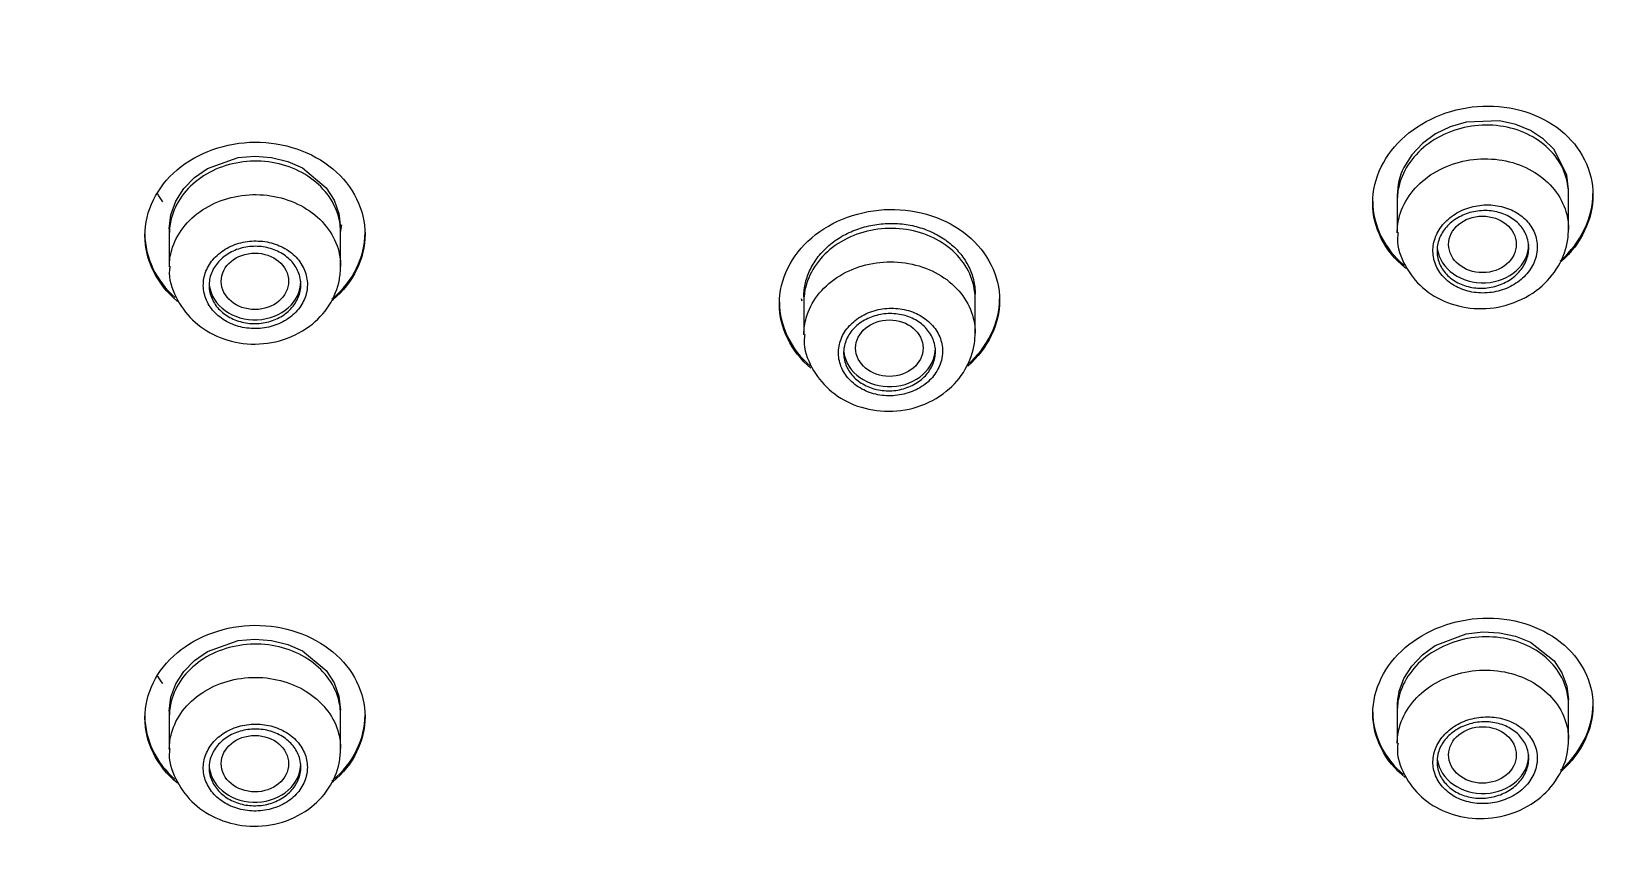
# Model space of a CAD drawing. Header units: millimetres. Extents: x -60 to 7633, y -2614 to 2146.
# Drawn here: x 3021.08 to 3046.94, y 1017.37 to 1030.84 of the extents above; entities that cross this region are included whole.
import ezdxf

# ---------------------------------------------------------------- set-up
doc = ezdxf.new("R2010")
doc.units = ezdxf.units.MM
doc.layers.get('0').update_dxf_attribs({"color": 250})

msp = doc.modelspace()

# ---------------------------------------------------------------- linework, layer by layer
at = {"linetype": 'Continuous'}
for p, q in [((3044.273, 1029.28), (3044.031, 1029.163)), ((3044.536, 1029.356), (3044.273, 1029.28)), ((3045.081, 1029.376), (3044.536, 1029.356)), ((3045.344, 1029.319), (3045.081, 1029.376)), ((3045.585, 1029.219), (3045.344, 1029.319)), ((3045.798, 1029.079), (3045.585, 1029.219)), ((3043.819, 1029.008), (3043.645, 1028.824)), ((3044.031, 1029.163), (3043.819, 1029.008)), ((3045.971, 1028.907), (3045.798, 1029.079)), ((3023.955, 1028.597), (3024.46, 1028.776)), ((3024.46, 1028.776), (3024.733, 1028.801)), ((3024.733, 1028.801), (3025.006, 1028.78)), ((3025.006, 1028.78), (3025.268, 1028.714)), ((3025.268, 1028.714), (3025.511, 1028.607)), ((3043.645, 1028.824), (3043.515, 1028.615)), ((3046.181, 1028.487), (3045.971, 1028.907)), ((3023.569, 1028.269), (3023.744, 1028.45)), ((3023.744, 1028.45), (3023.955, 1028.597)), ((3025.511, 1028.607), (3025.897, 1028.284)), ((3046.207, 1028.258), (3046.181, 1028.487)), ((3023.44, 1028.066), (3023.569, 1028.269)), ((3025.897, 1028.284), (3026.027, 1028.081)), ((3043.407, 1028.157), (3043.407, 1028.096)), ((3046.207, 1028.182), (3046.207, 1028.262)), ((3046.207, 1027.608), (3046.207, 1028.176)), ((3023.36, 1027.843), (3023.44, 1028.066)), ((3026.027, 1028.081), (3026.106, 1027.861)), ((3043.407, 1028.075), (3043.407, 1027.548)), ((3023.333, 1027.614), (3023.36, 1027.843)), ((3023.333, 1027.634), (3023.333, 1027.554)), ((3026.106, 1027.861), (3026.133, 1027.63)), ((3026.133, 1027.55), (3026.154, 1027.679)), ((3026.133, 1027.553), (3026.133, 1027.634)), ((3023.33, 1027.553), (3023.333, 1027.534)), ((3023.333, 1027.532), (3023.333, 1026.99)), ((3026.133, 1027), (3026.133, 1027.548)), ((3033.661, 1026.475), (3033.675, 1026.434)), ((3033.707, 1026.55), (3033.707, 1026.44)), ((3033.707, 1026.42), (3033.707, 1025.883)), ((3036.507, 1026.472), (3036.507, 1026.55)), ((3036.507, 1025.91), (3036.507, 1026.465)), ((3044.03, 1020.803), (3044.535, 1020.994)), ((3044.535, 1020.994), (3044.808, 1021.026)), ((3044.808, 1021.026), (3045.081, 1021.013)), ((3045.081, 1021.013), (3045.343, 1020.957)), ((3045.343, 1020.957), (3045.585, 1020.858)), ((3023.743, 1020.559), (3023.955, 1020.705)), ((3023.955, 1020.705), (3024.46, 1020.883)), ((3024.46, 1020.883), (3024.732, 1020.907)), ((3024.732, 1020.907), (3025.006, 1020.886)), ((3025.006, 1020.886), (3025.268, 1020.822)), ((3025.268, 1020.822), (3025.511, 1020.715)), ((3025.511, 1020.715), (3025.897, 1020.395)), ((3043.644, 1020.468), (3043.818, 1020.651)), ((3043.818, 1020.651), (3044.03, 1020.803)), ((3045.585, 1020.858), (3045.971, 1020.552)), ((3023.569, 1020.38), (3023.743, 1020.559)), ((3025.897, 1020.395), (3026.026, 1020.193)), ((3043.514, 1020.262), (3043.644, 1020.468)), ((3045.971, 1020.552), (3046.101, 1020.355)), ((3023.36, 1019.958), (3023.44, 1020.178)), ((3023.44, 1020.178), (3023.569, 1020.38)), ((3026.026, 1020.193), (3026.106, 1019.975)), ((3043.434, 1020.04), (3043.514, 1020.262)), ((3046.101, 1020.355), (3046.18, 1020.141)), ((3046.18, 1020.141), (3046.208, 1019.913)), ((3023.333, 1019.73), (3023.36, 1019.958)), ((3026.106, 1019.975), (3026.133, 1019.746)), ((3046.208, 1019.263), (3046.208, 1019.917)), ((3023.333, 1019.75), (3023.333, 1019.106)), ((3026.133, 1019.116), (3026.133, 1019.75)), ((3043.408, 1019.812), (3043.408, 1019.203))]:
    msp.add_line(p, q, dxfattribs=at)
for centre, radius, start, end in [((3044.433, 1028.159), 1.025, 153.5917, 180.0722), ((3044.383, 1019.813), 0.976, 166.516, 180.0844)]:
    msp.add_arc(centre, radius, start, end, dxfattribs=at)
for centre, major_axis, start_param, end_param in [((3016.592, 1025.541), (-44.564, 0), 3.011959, 4.839189), ((3016.592, 1025.886), (-45.1, 0), 3.141593, 4.596825), ((3016.592, 1025.749), (-45.35, 0), 1.980202, 3.571695), ((3044.807, 1027.359), (0.75, 0), 3.258388, 6.283185), ((3024.733, 1026.755), (-0.75, 0), 0.103068, 3.141593), ((3035.107, 1025.663), (0.75, 0), 3.249271, 6.283185), ((3016.592, 1025.541), (-44.564, 0), 0.079176, 3.011959), ((3024.733, 1018.871), (-0.75, 0), 0.103091, 3.141593), ((3044.807, 1019.014), (-0.75, 0), 0.117079, 3.141593)]:
    msp.add_ellipse(centre, major_axis=major_axis, ratio=0.838671, start_param=start_param, end_param=end_param, dxfattribs=at)
for centre, major_axis, ratio in [((3016.592, 1025.663), (44.7, 0), 0.838671), ((3044.801, 1027.358), (-0.553, -0.003), 0.834682), ((3024.732, 1026.755), (-0.55, -0.001), 0.838431), ((3035.104, 1025.663), (-0.551, -0.001), 0.836869), ((3044.801, 1019.015), (-0.553, 0.003), 0.834682), ((3024.732, 1018.872), (-0.55, 0.001), 0.838431)]:
    msp.add_ellipse(centre, major_axis=major_axis, ratio=ratio, dxfattribs=at)
for points, knots in [([(3058.813, 1005.68), (3058.864, 1005.751), (3058.915, 1005.822), (3060.6, 1008.164), (3061.989, 1010.596), (3064.149, 1015.564), (3064.943, 1018.121), (3065.949, 1023.386), (3066.152, 1026.074), (3065.93, 1031.416), (3065.514, 1034.046), (3064.092, 1039.223), (3063.074, 1041.779), (3060.499, 1046.623), (3058.929, 1048.947), (3055.276, 1053.318), (3053.228, 1055.327), (3048.694, 1058.997), (3046.178, 1060.674), (3040.87, 1063.563), (3038.079, 1064.784), (3032.218, 1066.772), (3029.133, 1067.536), (3022.932, 1068.547), (3019.786, 1068.807), (3016.592, 1068.809)], [0, 0, 0, 0, 0.002831, 0.002831, 0.093483, 0.093483, 0.184134, 0.184134, 0.274786, 0.274786, 0.365438, 0.365438, 0.45609, 0.45609, 0.546741, 0.546741, 0.637393, 0.637393, 0.728045, 0.728045, 0.818697, 0.818697, 0.909348, 0.909348, 1, 1, 1, 1]), ([(3033.944, 1066.532), (3034.37, 1066.399), (3034.794, 1066.261), (3038.155, 1065.12), (3040.956, 1063.894), (3046.282, 1060.994), (3048.806, 1059.311), (3053.355, 1055.627), (3055.41, 1053.61), (3059.075, 1049.222), (3060.649, 1046.89), (3063.232, 1042.028), (3064.252, 1039.463), (3065.677, 1034.267), (3066.093, 1031.628), (3066.313, 1026.266), (3066.108, 1023.569), (3065.095, 1018.286), (3064.297, 1015.72), (3062.126, 1010.735), (3060.73, 1008.295), (3058.25, 1004.851), (3057.348, 1003.725), (3056.382, 1002.639)], [0, 0, 0, 0, 0.014806, 0.014806, 0.118386, 0.118386, 0.221967, 0.221967, 0.325547, 0.325547, 0.429127, 0.429127, 0.532707, 0.532707, 0.636287, 0.636287, 0.739867, 0.739867, 0.843448, 0.843448, 0.947028, 0.947028, 1, 1, 1, 1]), ([(3016.592, 1064.053), (3017.962, 1064.053), (3019.356, 1064.001), (3022.091, 1063.793), (3023.449, 1063.638), (3027.494, 1063.018), (3030.176, 1062.393), (3035.329, 1060.757), (3037.794, 1059.753), (3042.504, 1057.374), (3044.754, 1055.988), (3048.862, 1052.947), (3050.742, 1051.281), (3054.15, 1047.655), (3055.669, 1045.696), (3058.227, 1041.639), (3059.286, 1039.522), (3060.951, 1035.106), (3061.541, 1032.836), (3062.224, 1028.285), (3062.322, 1025.988), (3062.015, 1021.347), (3061.612, 1019.067), (3060.332, 1014.608), (3059.448, 1012.414), (3057.207, 1008.174), (3055.874, 1006.167), (3052.796, 1002.374), (3051.032, 1000.571), (3047.162, 997.28), (3045.073, 995.799), (3040.591, 993.159), (3038.18, 991.994), (3033.146, 990.053), (3030.526, 989.275), (3027.838, 988.702)], [0, 0, 0, 0, 0.03125, 0.03125, 0.0625, 0.0625, 0.125, 0.125, 0.1875, 0.1875, 0.25, 0.25, 0.3125, 0.3125, 0.375, 0.375, 0.4375, 0.4375, 0.5, 0.5, 0.5625, 0.5625, 0.625, 0.625, 0.6875, 0.6875, 0.75, 0.75, 0.8125, 0.8125, 0.875, 0.875, 0.9375, 0.9375, 1, 1, 1, 1]), ([(3027.775, 988.873), (3030.448, 989.443), (3033.03, 990.209), (3038.014, 992.127), (3040.419, 993.285), (3044.88, 995.908), (3046.959, 997.38), (3050.812, 1000.651), (3052.569, 1002.442), (3055.634, 1006.214), (3056.961, 1008.209), (3059.194, 1012.425), (3060.075, 1014.608), (3061.352, 1019.042), (3061.754, 1021.309), (3062.063, 1025.926), (3061.967, 1028.211), (3061.291, 1032.738), (3060.704, 1034.996), (3059.051, 1039.39), (3057.999, 1041.496), (3055.456, 1045.533), (3053.947, 1047.481), (3050.558, 1051.089), (3048.688, 1052.747), (3044.604, 1055.773), (3042.365, 1057.152), (3037.681, 1059.519), (3035.23, 1060.518), (3030.104, 1062.146), (3027.436, 1062.768), (3022.071, 1063.59), (3019.351, 1063.799), (3016.592, 1063.798)], [0, 0, 0, 0, 0.0625, 0.0625, 0.125, 0.125, 0.1875, 0.1875, 0.25, 0.25, 0.3125, 0.3125, 0.375, 0.375, 0.4375, 0.4375, 0.5, 0.5, 0.5625, 0.5625, 0.625, 0.625, 0.6875, 0.6875, 0.75, 0.75, 0.8125, 0.8125, 0.875, 0.875, 0.9375, 0.9375, 1, 1, 1, 1]), ([(3043.007, 1028.035), (3043.007, 1028.437), (3043.203, 1028.837), (3043.868, 1029.42), (3044.337, 1029.601), (3045.275, 1029.636), (3045.742, 1029.493), (3046.415, 1028.952), (3046.607, 1028.564), (3046.608, 1027.772), (3046.416, 1027.37), (3046.09, 1027.077)], [0, 0, 0, 0, 0.200349, 0.200349, 0.400698, 0.400698, 0.601048, 0.601048, 0.801397, 0.801397, 1, 1, 1, 1]), ([(3046.207, 1028.175), (3046.207, 1028.267), (3046.195, 1028.359), (3046.17, 1028.447), (3046.134, 1028.574), (3046.071, 1028.697), (3045.987, 1028.805), (3045.903, 1028.913), (3045.795, 1029.01), (3045.672, 1029.086), (3045.549, 1029.163), (3045.408, 1029.223), (3045.26, 1029.26), (3045.112, 1029.297), (3044.953, 1029.313), (3044.796, 1029.307), (3044.639, 1029.3), (3044.48, 1029.27), (3044.333, 1029.22), (3044.185, 1029.169), (3044.044, 1029.097), (3043.922, 1029.009), (3043.801, 1028.921), (3043.695, 1028.815), (3043.613, 1028.698), (3043.531, 1028.583), (3043.471, 1028.454), (3043.438, 1028.323), (3043.418, 1028.242), (3043.407, 1028.158), (3043.407, 1028.075)], [0, 0, 0, 0, 0.07394, 0.07394, 0.07394, 0.180959, 0.180959, 0.180959, 0.288003, 0.288003, 0.288003, 0.395246, 0.395246, 0.395246, 0.502758, 0.502758, 0.502758, 0.610475, 0.610475, 0.610475, 0.718248, 0.718248, 0.718248, 0.825918, 0.825918, 0.825918, 0.933384, 0.933384, 0.933384, 1, 1, 1, 1]), ([(3022.933, 1027.503), (3022.933, 1027.903), (3023.129, 1028.296), (3023.793, 1028.859), (3024.263, 1029.026), (3025.202, 1029.032), (3025.669, 1028.874), (3026.342, 1028.312), (3026.533, 1027.92), (3026.534, 1027.129), (3026.339, 1026.732), (3026.005, 1026.448), (3026.002, 1026.445), (3025.999, 1026.443)], [0, 0, 0, 0, 0.199667, 0.199667, 0.399334, 0.399334, 0.599002, 0.599002, 0.798669, 0.798669, 0.998336, 0.998336, 1, 1, 1, 1]), ([(3026.133, 1027.547), (3026.133, 1027.639), (3026.121, 1027.731), (3026.096, 1027.819), (3026.06, 1027.947), (3025.997, 1028.072), (3025.913, 1028.183), (3025.828, 1028.293), (3025.72, 1028.393), (3025.596, 1028.474), (3025.473, 1028.554), (3025.331, 1028.618), (3025.183, 1028.659), (3025.034, 1028.701), (3024.875, 1028.721), (3024.718, 1028.719), (3024.562, 1028.716), (3024.403, 1028.691), (3024.256, 1028.645), (3024.109, 1028.6), (3023.969, 1028.532), (3023.847, 1028.447), (3023.726, 1028.363), (3023.62, 1028.26), (3023.538, 1028.147), (3023.457, 1028.034), (3023.397, 1027.908), (3023.364, 1027.778), (3023.344, 1027.698), (3023.333, 1027.614), (3023.333, 1027.532)], [0, 0, 0, 0, 0.074088, 0.074088, 0.074088, 0.181488, 0.181488, 0.181488, 0.288884, 0.288884, 0.288884, 0.39628, 0.39628, 0.39628, 0.503682, 0.503682, 0.503682, 0.611092, 0.611092, 0.611092, 0.71851, 0.71851, 0.71851, 0.825931, 0.825931, 0.825931, 0.933348, 0.933348, 0.933348, 1, 1, 1, 1]), ([(3043.408, 1027.549), (3043.408, 1027.643), (3043.421, 1027.737), (3043.447, 1027.828), (3043.484, 1027.957), (3043.548, 1028.083), (3043.634, 1028.195), (3043.719, 1028.307), (3043.828, 1028.409), (3043.952, 1028.493), (3044.076, 1028.576), (3044.219, 1028.643), (3044.367, 1028.687), (3044.516, 1028.732), (3044.676, 1028.756), (3044.832, 1028.757), (3044.989, 1028.758), (3045.148, 1028.737), (3045.295, 1028.694), (3045.442, 1028.651), (3045.581, 1028.586), (3045.702, 1028.504), (3045.822, 1028.423), (3045.927, 1028.322), (3046.008, 1028.211), (3046.089, 1028.099), (3046.147, 1027.974), (3046.179, 1027.845), (3046.198, 1027.765), (3046.208, 1027.682), (3046.207, 1027.6)], [0, 0, 0, 0, 0.075464, 0.075464, 0.075464, 0.182598, 0.182598, 0.182598, 0.289788, 0.289788, 0.289788, 0.39706, 0.39706, 0.39706, 0.504406, 0.504406, 0.504406, 0.611787, 0.611787, 0.611787, 0.719143, 0.719143, 0.719143, 0.826424, 0.826424, 0.826424, 0.933612, 0.933612, 0.933612, 1, 1, 1, 1]), ([(3023.334, 1026.998), (3023.334, 1027.088), (3023.347, 1027.178), (3023.372, 1027.265), (3023.409, 1027.394), (3023.472, 1027.518), (3023.557, 1027.629), (3023.642, 1027.74), (3023.751, 1027.841), (3023.875, 1027.922), (3023.999, 1028.003), (3024.141, 1028.067), (3024.29, 1028.11), (3024.438, 1028.152), (3024.597, 1028.173), (3024.754, 1028.172), (3024.911, 1028.17), (3025.069, 1028.146), (3025.216, 1028.101), (3025.363, 1028.056), (3025.503, 1027.99), (3025.624, 1027.906), (3025.745, 1027.823), (3025.85, 1027.721), (3025.931, 1027.608), (3026.012, 1027.496), (3026.072, 1027.37), (3026.104, 1027.241), (3026.124, 1027.161), (3026.134, 1027.078), (3026.133, 1026.995)], [0, 0, 0, 0, 0.073022, 0.073022, 0.073022, 0.180553, 0.180553, 0.180553, 0.288087, 0.288087, 0.288087, 0.395623, 0.395623, 0.395623, 0.503161, 0.503161, 0.503161, 0.610697, 0.610697, 0.610697, 0.718231, 0.718231, 0.718231, 0.825762, 0.825762, 0.825762, 0.93329, 0.93329, 0.93329, 1, 1, 1, 1]), ([(3046.075, 1027.092), (3046.077, 1027.093), (3046.078, 1027.094), (3046.415, 1027.392), (3046.607, 1027.794), (3046.607, 1028.192)], [0, 0, 0, 0, 0.003986, 0.003986, 1, 1, 1, 1]), ([(3033.307, 1026.387), (3033.307, 1026.787), (3033.502, 1027.182), (3034.167, 1027.751), (3034.637, 1027.922), (3035.575, 1027.938), (3036.043, 1027.785), (3036.715, 1027.231), (3036.907, 1026.841), (3036.907, 1026.052), (3036.714, 1025.655), (3036.386, 1025.37)], [0, 0, 0, 0, 0.200192, 0.200192, 0.400384, 0.400384, 0.600575, 0.600575, 0.800767, 0.800767, 1, 1, 1, 1]), ([(3043.556, 1026.961), (3043.549, 1026.966), (3043.543, 1026.971), (3043.204, 1027.245), (3043.007, 1027.633), (3043.007, 1028.035)], [0, 0, 0, 0, 0.018527, 0.018527, 1, 1, 1, 1]), ([(3045.696, 1027.31), (3045.697, 1027.39), (3045.681, 1027.471), (3045.651, 1027.546), (3045.62, 1027.62), (3045.574, 1027.691), (3045.515, 1027.752), (3045.456, 1027.813), (3045.384, 1027.866), (3045.304, 1027.906), (3045.224, 1027.946), (3045.134, 1027.975), (3045.042, 1027.991), (3044.949, 1028.006), (3044.851, 1028.008), (3044.756, 1027.996), (3044.66, 1027.984), (3044.566, 1027.958), (3044.479, 1027.921), (3044.392, 1027.883), (3044.312, 1027.832), (3044.243, 1027.773), (3044.175, 1027.714), (3044.118, 1027.644), (3044.076, 1027.57), (3044.035, 1027.496), (3044.007, 1027.415), (3043.997, 1027.335), (3043.986, 1027.255), (3043.991, 1027.172), (3044.012, 1027.095), (3044.033, 1027.017), (3044.071, 1026.942), (3044.121, 1026.876), (3044.172, 1026.81), (3044.237, 1026.751), (3044.311, 1026.703), (3044.385, 1026.656), (3044.47, 1026.619), (3044.56, 1026.595), (3044.65, 1026.572), (3044.747, 1026.561), (3044.842, 1026.564), (3044.938, 1026.568), (3045.035, 1026.585), (3045.125, 1026.615), (3045.215, 1026.645), (3045.302, 1026.688), (3045.377, 1026.742), (3045.451, 1026.795), (3045.517, 1026.86), (3045.568, 1026.93), (3045.618, 1027.001), (3045.655, 1027.079), (3045.676, 1027.159), (3045.689, 1027.208), (3045.696, 1027.259), (3045.696, 1027.31)], [0, 0, 0, 0, 0.053376, 0.053376, 0.053376, 0.106748, 0.106748, 0.106748, 0.160173, 0.160173, 0.160173, 0.213791, 0.213791, 0.213791, 0.267637, 0.267637, 0.267637, 0.321642, 0.321642, 0.321642, 0.375668, 0.375668, 0.375668, 0.429577, 0.429577, 0.429577, 0.483287, 0.483287, 0.483287, 0.536801, 0.536801, 0.536801, 0.590203, 0.590203, 0.590203, 0.643618, 0.643618, 0.643618, 0.697165, 0.697165, 0.697165, 0.750914, 0.750914, 0.750914, 0.804852, 0.804852, 0.804852, 0.858886, 0.858886, 0.858886, 0.912871, 0.912871, 0.912871, 0.966677, 0.966677, 0.966677, 1, 1, 1, 1]), ([(3045.557, 1027.304), (3045.557, 1027.233), (3045.543, 1027.161), (3045.515, 1027.093), (3045.488, 1027.025), (3045.446, 1026.96), (3045.394, 1026.903), (3045.341, 1026.845), (3045.277, 1026.794), (3045.206, 1026.754), (3045.135, 1026.714), (3045.055, 1026.683), (3044.973, 1026.665), (3044.891, 1026.646), (3044.805, 1026.639), (3044.721, 1026.644), (3044.638, 1026.649), (3044.554, 1026.667), (3044.479, 1026.695), (3044.403, 1026.724), (3044.333, 1026.764), (3044.274, 1026.813), (3044.215, 1026.861), (3044.165, 1026.919), (3044.129, 1026.982), (3044.094, 1027.045), (3044.07, 1027.114), (3044.062, 1027.184), (3044.053, 1027.254), (3044.058, 1027.327), (3044.078, 1027.397), (3044.097, 1027.466), (3044.13, 1027.534), (3044.176, 1027.596), (3044.221, 1027.657), (3044.279, 1027.713), (3044.345, 1027.759), (3044.411, 1027.805), (3044.486, 1027.842), (3044.566, 1027.868), (3044.645, 1027.894), (3044.731, 1027.908), (3044.815, 1027.911), (3044.899, 1027.913), (3044.984, 1027.903), (3045.063, 1027.882), (3045.142, 1027.86), (3045.218, 1027.827), (3045.283, 1027.784), (3045.348, 1027.742), (3045.404, 1027.689), (3045.448, 1027.63), (3045.492, 1027.571), (3045.524, 1027.504), (3045.541, 1027.435), (3045.552, 1027.392), (3045.557, 1027.348), (3045.557, 1027.304)], [0, 0, 0, 0, 0.053591, 0.053591, 0.053591, 0.107177, 0.107177, 0.107177, 0.160843, 0.160843, 0.160843, 0.214631, 0.214631, 0.214631, 0.268501, 0.268501, 0.268501, 0.322378, 0.322378, 0.322378, 0.376187, 0.376187, 0.376187, 0.429886, 0.429886, 0.429886, 0.483482, 0.483482, 0.483482, 0.53702, 0.53702, 0.53702, 0.59057, 0.59057, 0.59057, 0.644195, 0.644195, 0.644195, 0.697931, 0.697931, 0.697931, 0.751768, 0.751768, 0.751768, 0.805651, 0.805651, 0.805651, 0.859503, 0.859503, 0.859503, 0.913254, 0.913254, 0.913254, 0.966881, 0.966881, 0.966881, 1, 1, 1, 1]), ([(3033.734, 1026.732), (3033.752, 1026.807), (3033.779, 1026.882), (3033.849, 1027.026), (3033.892, 1027.094), (3033.994, 1027.224), (3034.053, 1027.286), (3034.182, 1027.396), (3034.252, 1027.446), (3034.405, 1027.535), (3034.487, 1027.573), (3034.655, 1027.634), (3034.743, 1027.658), (3034.924, 1027.691), (3035.015, 1027.7), (3035.198, 1027.703), (3035.29, 1027.697), (3035.47, 1027.67), (3035.557, 1027.649), (3035.726, 1027.593), (3035.809, 1027.558), (3035.96, 1027.475), (3036.031, 1027.427), (3036.162, 1027.32), (3036.22, 1027.261), (3036.321, 1027.135), (3036.365, 1027.067), (3036.435, 1026.925), (3036.462, 1026.852), (3036.498, 1026.702), (3036.507, 1026.624), (3036.507, 1026.547), (3036.507, 1026.547), (3036.507, 1026.547)], [0, 0, 0, 0, 0.066658, 0.066658, 0.133317, 0.133317, 0.199976, 0.199976, 0.266634, 0.266634, 0.333293, 0.333293, 0.399951, 0.399951, 0.46661, 0.46661, 0.533269, 0.533269, 0.599927, 0.599927, 0.666586, 0.666586, 0.733244, 0.733244, 0.799903, 0.799903, 0.866562, 0.866562, 0.93322, 0.93322, 0.999879, 0.999879, 1, 1, 1, 1]), ([(3023.473, 1026.424), (3023.469, 1026.427), (3023.465, 1026.43), (3023.129, 1026.711), (3022.933, 1027.102), (3022.933, 1027.503)], [0, 0, 0, 0, 0.010997, 0.010997, 1, 1, 1, 1]), ([(3025.59, 1026.7), (3025.59, 1026.781), (3025.574, 1026.862), (3025.543, 1026.937), (3025.512, 1027.013), (3025.465, 1027.085), (3025.406, 1027.147), (3025.347, 1027.21), (3025.274, 1027.264), (3025.193, 1027.307), (3025.113, 1027.349), (3025.022, 1027.38), (3024.93, 1027.398), (3024.837, 1027.415), (3024.739, 1027.419), (3024.645, 1027.41), (3024.55, 1027.4), (3024.456, 1027.377), (3024.37, 1027.341), (3024.284, 1027.306), (3024.204, 1027.258), (3024.137, 1027.201), (3024.07, 1027.143), (3024.013, 1027.076), (3023.972, 1027.003), (3023.931, 1026.931), (3023.904, 1026.851), (3023.894, 1026.771), (3023.883, 1026.692), (3023.889, 1026.609), (3023.911, 1026.531), (3023.932, 1026.453), (3023.97, 1026.378), (3024.021, 1026.31), (3024.072, 1026.243), (3024.138, 1026.182), (3024.212, 1026.133), (3024.287, 1026.084), (3024.373, 1026.045), (3024.463, 1026.019), (3024.553, 1025.994), (3024.65, 1025.981), (3024.745, 1025.982), (3024.84, 1025.983), (3024.936, 1025.998), (3025.026, 1026.026), (3025.116, 1026.053), (3025.201, 1026.094), (3025.275, 1026.145), (3025.349, 1026.196), (3025.414, 1026.258), (3025.464, 1026.327), (3025.514, 1026.395), (3025.55, 1026.472), (3025.571, 1026.551), (3025.583, 1026.6), (3025.59, 1026.65), (3025.59, 1026.7)], [0, 0, 0, 0, 0.053693, 0.053693, 0.053693, 0.107387, 0.107387, 0.107387, 0.161078, 0.161078, 0.161078, 0.214771, 0.214771, 0.214771, 0.268472, 0.268472, 0.268472, 0.322181, 0.322181, 0.322181, 0.375897, 0.375897, 0.375897, 0.429615, 0.429615, 0.429615, 0.483328, 0.483328, 0.483328, 0.537033, 0.537033, 0.537033, 0.59073, 0.59073, 0.59073, 0.644422, 0.644422, 0.644422, 0.698114, 0.698114, 0.698114, 0.751812, 0.751812, 0.751812, 0.805519, 0.805519, 0.805519, 0.859233, 0.859233, 0.859233, 0.912951, 0.912951, 0.912951, 0.966666, 0.966666, 0.966666, 1, 1, 1, 1]), ([(3025.99, 1026.463), (3025.995, 1026.467), (3026, 1026.471), (3026.342, 1026.76), (3026.533, 1027.155), (3026.533, 1027.55)], [0, 0, 0, 0, 0.014977, 0.014977, 1, 1, 1, 1]), ([(3036.507, 1026.464), (3036.507, 1026.556), (3036.494, 1026.647), (3036.47, 1026.735), (3036.434, 1026.863), (3036.371, 1026.987), (3036.286, 1027.096), (3036.202, 1027.206), (3036.094, 1027.305), (3035.97, 1027.384), (3035.847, 1027.463), (3035.705, 1027.525), (3035.557, 1027.565), (3035.409, 1027.605), (3035.249, 1027.624), (3035.093, 1027.62), (3034.936, 1027.616), (3034.777, 1027.589), (3034.63, 1027.542), (3034.483, 1027.495), (3034.342, 1027.425), (3034.221, 1027.34), (3034.1, 1027.254), (3033.994, 1027.151), (3033.912, 1027.037), (3033.83, 1026.923), (3033.771, 1026.796), (3033.738, 1026.666), (3033.717, 1026.585), (3033.707, 1026.502), (3033.707, 1026.42)], [0, 0, 0, 0, 0.074059, 0.074059, 0.074059, 0.181392, 0.181392, 0.181392, 0.28873, 0.28873, 0.28873, 0.396104, 0.396104, 0.396104, 0.50353, 0.50353, 0.50353, 0.610998, 0.610998, 0.610998, 0.718479, 0.718479, 0.718479, 0.825942, 0.825942, 0.825942, 0.933365, 0.933365, 0.933365, 1, 1, 1, 1]), ([(3043.422, 1027.55), (3043.417, 1027.514), (3043.393, 1027.339), (3043.52, 1026.995), (3043.804, 1026.63), (3044.225, 1026.38), (3044.731, 1026.279), (3045.269, 1026.356), (3045.738, 1026.61), (3046.065, 1026.986), (3046.197, 1027.354), (3046.205, 1027.554), (3046.207, 1027.622)], [0, 0, 0, 0, 0.02408, 0.136847, 0.24709, 0.359823, 0.47824, 0.60188, 0.729361, 0.844133, 0.954542, 1, 1, 1, 1]), ([(3025.483, 1026.7), (3025.483, 1026.629), (3025.469, 1026.557), (3025.441, 1026.491), (3025.413, 1026.424), (3025.371, 1026.36), (3025.319, 1026.304), (3025.267, 1026.249), (3025.202, 1026.2), (3025.131, 1026.162), (3025.06, 1026.124), (3024.98, 1026.096), (3024.898, 1026.08), (3024.816, 1026.064), (3024.73, 1026.06), (3024.646, 1026.068), (3024.563, 1026.075), (3024.48, 1026.095), (3024.405, 1026.126), (3024.329, 1026.156), (3024.259, 1026.198), (3024.2, 1026.248), (3024.141, 1026.298), (3024.091, 1026.357), (3024.056, 1026.421), (3024.02, 1026.485), (3023.996, 1026.555), (3023.987, 1026.625), (3023.979, 1026.695), (3023.984, 1026.768), (3024.003, 1026.836), (3024.023, 1026.905), (3024.056, 1026.972), (3024.102, 1027.032), (3024.147, 1027.092), (3024.205, 1027.146), (3024.271, 1027.19), (3024.337, 1027.234), (3024.413, 1027.269), (3024.493, 1027.292), (3024.572, 1027.315), (3024.657, 1027.327), (3024.741, 1027.327), (3024.825, 1027.327), (3024.91, 1027.314), (3024.989, 1027.291), (3025.068, 1027.267), (3025.143, 1027.231), (3025.208, 1027.187), (3025.273, 1027.143), (3025.33, 1027.088), (3025.374, 1027.028), (3025.417, 1026.968), (3025.449, 1026.901), (3025.467, 1026.832), (3025.478, 1026.789), (3025.483, 1026.744), (3025.483, 1026.7)], [0, 0, 0, 0, 0.053704, 0.053704, 0.053704, 0.107409, 0.107409, 0.107409, 0.161116, 0.161116, 0.161116, 0.214826, 0.214826, 0.214826, 0.268537, 0.268537, 0.268537, 0.322245, 0.322245, 0.322245, 0.375949, 0.375949, 0.375949, 0.42965, 0.42965, 0.42965, 0.483348, 0.483348, 0.483348, 0.537047, 0.537047, 0.537047, 0.590749, 0.590749, 0.590749, 0.644455, 0.644455, 0.644455, 0.698164, 0.698164, 0.698164, 0.751875, 0.751875, 0.751875, 0.805584, 0.805584, 0.805584, 0.85929, 0.85929, 0.85929, 0.912991, 0.912991, 0.912991, 0.96669, 0.96669, 0.96669, 1, 1, 1, 1]), ([(3023.343, 1027), (3023.34, 1026.978), (3023.312, 1026.817), (3023.426, 1026.482), (3023.691, 1026.104), (3024.103, 1025.83), (3024.607, 1025.704), (3025.15, 1025.754), (3025.629, 1025.985), (3025.967, 1026.344), (3026.117, 1026.715), (3026.13, 1026.924), (3026.133, 1027.006)], [0, 0, 0, 0, 0.01444, 0.126747, 0.237227, 0.350853, 0.47024, 0.594446, 0.722123, 0.836029, 0.945103, 1, 1, 1, 1]), ([(3033.707, 1025.885), (3033.707, 1025.977), (3033.72, 1026.069), (3033.746, 1026.158), (3033.782, 1026.286), (3033.846, 1026.411), (3033.93, 1026.523), (3034.015, 1026.634), (3034.124, 1026.735), (3034.248, 1026.817), (3034.372, 1026.899), (3034.514, 1026.964), (3034.662, 1027.008), (3034.811, 1027.051), (3034.97, 1027.073), (3035.127, 1027.073), (3035.283, 1027.073), (3035.442, 1027.05), (3035.589, 1027.006), (3035.736, 1026.962), (3035.876, 1026.896), (3035.997, 1026.814), (3036.118, 1026.731), (3036.223, 1026.63), (3036.305, 1026.518), (3036.386, 1026.406), (3036.445, 1026.281), (3036.477, 1026.152), (3036.497, 1026.072), (3036.507, 1025.989), (3036.507, 1025.906)], [0, 0, 0, 0, 0.074379, 0.074379, 0.074379, 0.18173, 0.18173, 0.18173, 0.289093, 0.289093, 0.289093, 0.396473, 0.396473, 0.396473, 0.503868, 0.503868, 0.503868, 0.61127, 0.61127, 0.61127, 0.718666, 0.718666, 0.718666, 0.826048, 0.826048, 0.826048, 0.93341, 0.93341, 0.93341, 1, 1, 1, 1]), ([(3033.707, 1026.501), (3033.707, 1026.501), (3033.707, 1026.501), (3033.707, 1026.501), (3033.707, 1026.579), (3033.716, 1026.656), (3033.734, 1026.732)], [0, 0, 0, 0, 0.002365, 0.002365, 0.002365, 1, 1, 1, 1]), ([(3036.372, 1025.386), (3036.375, 1025.388), (3036.377, 1025.39), (3036.715, 1025.68), (3036.907, 1026.076), (3036.907, 1026.471)], [0, 0, 0, 0, 0.00659, 0.00659, 1, 1, 1, 1]), ([(3035.975, 1025.611), (3035.975, 1025.691), (3035.959, 1025.772), (3035.928, 1025.847), (3035.896, 1025.922), (3035.849, 1025.994), (3035.79, 1026.055), (3035.731, 1026.117), (3035.658, 1026.171), (3035.578, 1026.212), (3035.497, 1026.254), (3035.407, 1026.284), (3035.314, 1026.3), (3035.221, 1026.317), (3035.123, 1026.32), (3035.029, 1026.309), (3034.934, 1026.299), (3034.84, 1026.275), (3034.754, 1026.238), (3034.668, 1026.202), (3034.588, 1026.153), (3034.521, 1026.095), (3034.453, 1026.037), (3034.397, 1025.969), (3034.356, 1025.896), (3034.314, 1025.823), (3034.288, 1025.743), (3034.277, 1025.664), (3034.267, 1025.584), (3034.273, 1025.502), (3034.294, 1025.424), (3034.316, 1025.346), (3034.354, 1025.271), (3034.405, 1025.204), (3034.456, 1025.138), (3034.521, 1025.077), (3034.596, 1025.029), (3034.671, 1024.981), (3034.757, 1024.943), (3034.847, 1024.918), (3034.937, 1024.893), (3035.033, 1024.882), (3035.129, 1024.884), (3035.224, 1024.886), (3035.321, 1024.902), (3035.41, 1024.93), (3035.5, 1024.959), (3035.585, 1025.001), (3035.66, 1025.052), (3035.734, 1025.104), (3035.798, 1025.167), (3035.848, 1025.236), (3035.898, 1025.305), (3035.935, 1025.382), (3035.955, 1025.461), (3035.968, 1025.51), (3035.974, 1025.561), (3035.975, 1025.611)], [0, 0, 0, 0, 0.053633, 0.053633, 0.053633, 0.107265, 0.107265, 0.107265, 0.160909, 0.160909, 0.160909, 0.214594, 0.214594, 0.214594, 0.268329, 0.268329, 0.268329, 0.3221, 0.3221, 0.3221, 0.375876, 0.375876, 0.375876, 0.429627, 0.429627, 0.429627, 0.483333, 0.483333, 0.483333, 0.536994, 0.536994, 0.536994, 0.590629, 0.590629, 0.590629, 0.644268, 0.644268, 0.644268, 0.697939, 0.697939, 0.697939, 0.751655, 0.751655, 0.751655, 0.805414, 0.805414, 0.805414, 0.859192, 0.859192, 0.859192, 0.912956, 0.912956, 0.912956, 0.966681, 0.966681, 0.966681, 1, 1, 1, 1]), ([(3035.857, 1025.609), (3035.857, 1025.538), (3035.843, 1025.466), (3035.815, 1025.399), (3035.787, 1025.332), (3035.745, 1025.268), (3035.693, 1025.212), (3035.64, 1025.156), (3035.576, 1025.107), (3035.505, 1025.068), (3035.434, 1025.029), (3035.354, 1025), (3035.272, 1024.983), (3035.19, 1024.967), (3035.104, 1024.961), (3035.02, 1024.968), (3034.937, 1024.975), (3034.854, 1024.994), (3034.779, 1025.024), (3034.703, 1025.054), (3034.633, 1025.095), (3034.574, 1025.144), (3034.515, 1025.194), (3034.465, 1025.252), (3034.429, 1025.316), (3034.393, 1025.379), (3034.37, 1025.448), (3034.361, 1025.518), (3034.352, 1025.589), (3034.358, 1025.661), (3034.377, 1025.73), (3034.397, 1025.799), (3034.43, 1025.866), (3034.475, 1025.927), (3034.521, 1025.987), (3034.579, 1026.041), (3034.645, 1026.086), (3034.711, 1026.131), (3034.787, 1026.166), (3034.866, 1026.19), (3034.946, 1026.214), (3035.031, 1026.227), (3035.115, 1026.228), (3035.199, 1026.228), (3035.284, 1026.217), (3035.363, 1026.194), (3035.442, 1026.171), (3035.517, 1026.136), (3035.582, 1026.093), (3035.647, 1026.049), (3035.704, 1025.995), (3035.747, 1025.936), (3035.791, 1025.876), (3035.823, 1025.809), (3035.841, 1025.74), (3035.852, 1025.697), (3035.857, 1025.653), (3035.857, 1025.609)], [0, 0, 0, 0, 0.053682, 0.053682, 0.053682, 0.107362, 0.107362, 0.107362, 0.161058, 0.161058, 0.161058, 0.214779, 0.214779, 0.214779, 0.268517, 0.268517, 0.268517, 0.322256, 0.322256, 0.322256, 0.375983, 0.375983, 0.375983, 0.429687, 0.429687, 0.429687, 0.483369, 0.483369, 0.483369, 0.537039, 0.537039, 0.537039, 0.590711, 0.590711, 0.590711, 0.6444, 0.6444, 0.6444, 0.698111, 0.698111, 0.698111, 0.751843, 0.751843, 0.751843, 0.805584, 0.805584, 0.805584, 0.859318, 0.859318, 0.859318, 0.913031, 0.913031, 0.913031, 0.966719, 0.966719, 0.966719, 1, 1, 1, 1]), ([(3033.722, 1025.885), (3033.716, 1025.85), (3033.693, 1025.676), (3033.819, 1025.334), (3034.1, 1024.967), (3034.522, 1024.71), (3035.031, 1024.602), (3035.572, 1024.673), (3036.042, 1024.923), (3036.367, 1025.295), (3036.496, 1025.657), (3036.505, 1025.852), (3036.507, 1025.917)], [0, 0, 0, 0, 0.02414, 0.13622, 0.24675, 0.360551, 0.480122, 0.604694, 0.732805, 0.846818, 0.956721, 1, 1, 1, 1]), ([(3043.008, 1019.69), (3043.008, 1020.087), (3043.203, 1020.481), (3043.868, 1021.056), (3044.338, 1021.234), (3045.277, 1021.267), (3045.743, 1021.126), (3046.415, 1020.593), (3046.607, 1020.212), (3046.608, 1019.435), (3046.417, 1019.041), (3046.093, 1018.752)], [0, 0, 0, 0, 0.200496, 0.200496, 0.400992, 0.400992, 0.601488, 0.601488, 0.801984, 0.801984, 1, 1, 1, 1]), ([(3022.933, 1019.619), (3022.933, 1020.016), (3023.128, 1020.406), (3023.793, 1020.964), (3024.263, 1021.13), (3025.202, 1021.136), (3025.669, 1020.979), (3026.341, 1020.422), (3026.533, 1020.033), (3026.533, 1019.248), (3026.339, 1018.854), (3026.005, 1018.573), (3026.003, 1018.571), (3026, 1018.569)], [0, 0, 0, 0, 0.1997261, 0.1997261, 0.3994521, 0.3994521, 0.5991782, 0.5991782, 0.7989042, 0.7989042, 0.9986303, 0.9986303, 1, 1, 1, 1]), ([(3046.207, 1019.831), (3046.207, 1019.921), (3046.195, 1020.011), (3046.17, 1020.098), (3046.134, 1020.223), (3046.071, 1020.344), (3045.987, 1020.45), (3045.903, 1020.556), (3045.795, 1020.651), (3045.672, 1020.727), (3045.549, 1020.803), (3045.407, 1020.862), (3045.259, 1020.898), (3045.11, 1020.935), (3044.951, 1020.95), (3044.794, 1020.944), (3044.637, 1020.937), (3044.478, 1020.907), (3044.33, 1020.857), (3044.183, 1020.808), (3044.042, 1020.736), (3043.921, 1020.649), (3043.799, 1020.563), (3043.693, 1020.458), (3043.612, 1020.343), (3043.53, 1020.229), (3043.471, 1020.102), (3043.438, 1019.974), (3043.418, 1019.894), (3043.408, 1019.811), (3043.408, 1019.73)], [0, 0, 0, 0, 0.074003, 0.074003, 0.074003, 0.181052, 0.181052, 0.181052, 0.288306, 0.288306, 0.288306, 0.395828, 0.395828, 0.395828, 0.503551, 0.503551, 0.503551, 0.611323, 0.611323, 0.611323, 0.718988, 0.718988, 0.718988, 0.826446, 0.826446, 0.826446, 0.933691, 0.933691, 0.933691, 1, 1, 1, 1]), ([(3026.133, 1019.663), (3026.133, 1019.754), (3026.12, 1019.845), (3026.096, 1019.933), (3026.06, 1020.06), (3025.997, 1020.184), (3025.912, 1020.294), (3025.828, 1020.403), (3025.719, 1020.502), (3025.596, 1020.582), (3025.472, 1020.662), (3025.331, 1020.725), (3025.182, 1020.766), (3025.034, 1020.807), (3024.875, 1020.828), (3024.718, 1020.825), (3024.561, 1020.823), (3024.403, 1020.798), (3024.255, 1020.752), (3024.108, 1020.707), (3023.968, 1020.64), (3023.847, 1020.556), (3023.725, 1020.472), (3023.62, 1020.37), (3023.538, 1020.258), (3023.456, 1020.146), (3023.397, 1020.021), (3023.364, 1019.892), (3023.344, 1019.812), (3023.333, 1019.73), (3023.333, 1019.648)], [0, 0, 0, 0, 0.0741, 0.0741, 0.0741, 0.181503, 0.181503, 0.181503, 0.288914, 0.288914, 0.288914, 0.396332, 0.396332, 0.396332, 0.503753, 0.503753, 0.503753, 0.61117, 0.61117, 0.61117, 0.71858, 0.71858, 0.71858, 0.825983, 0.825983, 0.825983, 0.933379, 0.933379, 0.933379, 1, 1, 1, 1]), ([(3043.408, 1019.208), (3043.408, 1019.294), (3043.42, 1019.38), (3043.443, 1019.463), (3043.478, 1019.592), (3043.539, 1019.717), (3043.623, 1019.829), (3043.706, 1019.942), (3043.813, 1020.044), (3043.936, 1020.128), (3044.058, 1020.212), (3044.2, 1020.28), (3044.347, 1020.326), (3044.495, 1020.372), (3044.654, 1020.398), (3044.811, 1020.401), (3044.968, 1020.404), (3045.127, 1020.385), (3045.274, 1020.344), (3045.422, 1020.304), (3045.563, 1020.241), (3045.685, 1020.162), (3045.807, 1020.083), (3045.914, 1019.984), (3045.997, 1019.875), (3046.08, 1019.766), (3046.141, 1019.642), (3046.174, 1019.515), (3046.196, 1019.436), (3046.207, 1019.354), (3046.207, 1019.272)], [0, 0, 0, 0, 0.070093, 0.070093, 0.070093, 0.177832, 0.177832, 0.177832, 0.285576, 0.285576, 0.285576, 0.393373, 0.393373, 0.393373, 0.501251, 0.501251, 0.501251, 0.609206, 0.609206, 0.609206, 0.7172, 0.7172, 0.7172, 0.825174, 0.825174, 0.825174, 0.933076, 0.933076, 0.933076, 1, 1, 1, 1]), ([(3023.333, 1019.118), (3023.335, 1019.203), (3023.347, 1019.289), (3023.369, 1019.371), (3023.405, 1019.499), (3023.467, 1019.623), (3023.551, 1019.734), (3023.635, 1019.845), (3023.743, 1019.946), (3023.866, 1020.027), (3023.989, 1020.109), (3024.13, 1020.174), (3024.279, 1020.217), (3024.427, 1020.26), (3024.586, 1020.283), (3024.743, 1020.282), (3024.899, 1020.282), (3025.058, 1020.259), (3025.205, 1020.215), (3025.353, 1020.172), (3025.493, 1020.106), (3025.615, 1020.024), (3025.737, 1019.942), (3025.843, 1019.841), (3025.925, 1019.729), (3026.007, 1019.618), (3026.068, 1019.493), (3026.101, 1019.365), (3026.122, 1019.285), (3026.133, 1019.203), (3026.133, 1019.121)], [0, 0, 0, 0, 0.06952, 0.06952, 0.06952, 0.177455, 0.177455, 0.177455, 0.28539, 0.28539, 0.28539, 0.393324, 0.393324, 0.393324, 0.50126, 0.50126, 0.50126, 0.609199, 0.609199, 0.609199, 0.717141, 0.717141, 0.717141, 0.825084, 0.825084, 0.825084, 0.933026, 0.933026, 0.933026, 1, 1, 1, 1]), ([(3023.464, 1018.555), (3023.463, 1018.556), (3023.462, 1018.557), (3023.129, 1018.833), (3022.933, 1019.221), (3022.933, 1019.619)], [0, 0, 0, 0, 0.002921, 0.002921, 1, 1, 1, 1]), ([(3025.991, 1018.589), (3025.996, 1018.593), (3026.001, 1018.597), (3026.341, 1018.883), (3026.533, 1019.274), (3026.533, 1019.666)], [0, 0, 0, 0, 0.013694, 0.013694, 1, 1, 1, 1]), ([(3045.696, 1018.964), (3045.696, 1019.043), (3045.679, 1019.123), (3045.646, 1019.196), (3045.614, 1019.269), (3045.566, 1019.338), (3045.507, 1019.397), (3045.447, 1019.457), (3045.373, 1019.508), (3045.292, 1019.546), (3045.211, 1019.585), (3045.12, 1019.613), (3045.027, 1019.626), (3044.933, 1019.64), (3044.835, 1019.641), (3044.74, 1019.627), (3044.644, 1019.614), (3044.55, 1019.588), (3044.464, 1019.549), (3044.378, 1019.511), (3044.299, 1019.46), (3044.232, 1019.4), (3044.166, 1019.341), (3044.11, 1019.272), (3044.07, 1019.198), (3044.03, 1019.125), (3044.004, 1019.046), (3043.995, 1018.967), (3043.986, 1018.888), (3043.993, 1018.807), (3044.016, 1018.731), (3044.038, 1018.655), (3044.077, 1018.582), (3044.129, 1018.517), (3044.18, 1018.453), (3044.247, 1018.395), (3044.322, 1018.349), (3044.397, 1018.303), (3044.484, 1018.268), (3044.574, 1018.246), (3044.665, 1018.224), (3044.762, 1018.215), (3044.858, 1018.22), (3044.954, 1018.225), (3045.051, 1018.244), (3045.141, 1018.275), (3045.23, 1018.306), (3045.316, 1018.35), (3045.39, 1018.403), (3045.463, 1018.457), (3045.527, 1018.521), (3045.576, 1018.591), (3045.625, 1018.661), (3045.66, 1018.739), (3045.679, 1018.817), (3045.691, 1018.865), (3045.697, 1018.915), (3045.696, 1018.964)], [0, 0, 0, 0, 0.0535, 0.0535, 0.0535, 0.106991, 0.106991, 0.106991, 0.160628, 0.160628, 0.160628, 0.214491, 0.214491, 0.214491, 0.268503, 0.268503, 0.268503, 0.322524, 0.322524, 0.322524, 0.376418, 0.376418, 0.376418, 0.430109, 0.430109, 0.430109, 0.483609, 0.483609, 0.483609, 0.537007, 0.537007, 0.537007, 0.590428, 0.590428, 0.590428, 0.643991, 0.643991, 0.643991, 0.697757, 0.697757, 0.697757, 0.751708, 0.751708, 0.751708, 0.805743, 0.805743, 0.805743, 0.859717, 0.859717, 0.859717, 0.913504, 0.913504, 0.913504, 0.96706, 0.96706, 0.96706, 1, 1, 1, 1]), ([(3046.078, 1018.767), (3046.078, 1018.767), (3046.079, 1018.767), (3046.415, 1019.059), (3046.607, 1019.456), (3046.608, 1019.847)], [0, 0, 0, 0, 0.0003874, 0.0003874, 1, 1, 1, 1]), ([(3025.59, 1018.816), (3025.589, 1018.896), (3025.573, 1018.976), (3025.541, 1019.051), (3025.509, 1019.126), (3025.461, 1019.197), (3025.401, 1019.258), (3025.341, 1019.32), (3025.268, 1019.374), (3025.187, 1019.415), (3025.106, 1019.457), (3025.015, 1019.487), (3024.922, 1019.503), (3024.829, 1019.52), (3024.732, 1019.523), (3024.637, 1019.513), (3024.543, 1019.503), (3024.449, 1019.479), (3024.363, 1019.444), (3024.278, 1019.408), (3024.199, 1019.36), (3024.132, 1019.303), (3024.065, 1019.245), (3024.009, 1019.178), (3023.969, 1019.106), (3023.928, 1019.033), (3023.902, 1018.954), (3023.893, 1018.875), (3023.883, 1018.796), (3023.89, 1018.715), (3023.912, 1018.637), (3023.934, 1018.56), (3023.973, 1018.485), (3024.025, 1018.419), (3024.076, 1018.352), (3024.142, 1018.292), (3024.218, 1018.244), (3024.293, 1018.196), (3024.379, 1018.158), (3024.47, 1018.133), (3024.56, 1018.108), (3024.657, 1018.096), (3024.752, 1018.098), (3024.847, 1018.1), (3024.943, 1018.115), (3025.033, 1018.143), (3025.122, 1018.171), (3025.207, 1018.213), (3025.28, 1018.264), (3025.354, 1018.315), (3025.418, 1018.377), (3025.467, 1018.445), (3025.516, 1018.514), (3025.552, 1018.59), (3025.572, 1018.668), (3025.584, 1018.717), (3025.59, 1018.767), (3025.59, 1018.816)], [0, 0, 0, 0, 0.053705, 0.053705, 0.053705, 0.107409, 0.107409, 0.107409, 0.161119, 0.161119, 0.161119, 0.214836, 0.214836, 0.214836, 0.268553, 0.268553, 0.268553, 0.322266, 0.322266, 0.322266, 0.37597, 0.37597, 0.37597, 0.429666, 0.429666, 0.429666, 0.483357, 0.483357, 0.483357, 0.53705, 0.53705, 0.53705, 0.590749, 0.590749, 0.590749, 0.644456, 0.644456, 0.644456, 0.698171, 0.698171, 0.698171, 0.751889, 0.751889, 0.751889, 0.805604, 0.805604, 0.805604, 0.859311, 0.859311, 0.859311, 0.913009, 0.913009, 0.913009, 0.966701, 0.966701, 0.966701, 1, 1, 1, 1]), ([(3025.483, 1018.816), (3025.483, 1018.746), (3025.469, 1018.675), (3025.441, 1018.608), (3025.413, 1018.542), (3025.371, 1018.479), (3025.319, 1018.424), (3025.267, 1018.369), (3025.202, 1018.32), (3025.131, 1018.283), (3025.06, 1018.245), (3024.98, 1018.217), (3024.898, 1018.201), (3024.816, 1018.185), (3024.73, 1018.181), (3024.647, 1018.189), (3024.563, 1018.196), (3024.48, 1018.216), (3024.405, 1018.246), (3024.329, 1018.277), (3024.259, 1018.318), (3024.2, 1018.368), (3024.141, 1018.417), (3024.092, 1018.476), (3024.056, 1018.539), (3024.02, 1018.602), (3023.996, 1018.672), (3023.987, 1018.741), (3023.979, 1018.811), (3023.984, 1018.883), (3024.003, 1018.951), (3024.023, 1019.02), (3024.056, 1019.086), (3024.102, 1019.146), (3024.147, 1019.205), (3024.205, 1019.259), (3024.271, 1019.302), (3024.337, 1019.346), (3024.413, 1019.38), (3024.493, 1019.403), (3024.572, 1019.426), (3024.657, 1019.438), (3024.741, 1019.438), (3024.825, 1019.438), (3024.91, 1019.425), (3024.989, 1019.402), (3025.068, 1019.378), (3025.143, 1019.343), (3025.208, 1019.299), (3025.273, 1019.255), (3025.33, 1019.201), (3025.373, 1019.142), (3025.417, 1019.082), (3025.449, 1019.015), (3025.467, 1018.947), (3025.478, 1018.904), (3025.483, 1018.86), (3025.483, 1018.816)], [0, 0, 0, 0, 0.053699, 0.053699, 0.053699, 0.107398, 0.107398, 0.107398, 0.161097, 0.161097, 0.161097, 0.214796, 0.214796, 0.214796, 0.268499, 0.268499, 0.268499, 0.322205, 0.322205, 0.322205, 0.375915, 0.375915, 0.375915, 0.429626, 0.429626, 0.429626, 0.483334, 0.483334, 0.483334, 0.537039, 0.537039, 0.537039, 0.59074, 0.59074, 0.59074, 0.644439, 0.644439, 0.644439, 0.698137, 0.698137, 0.698137, 0.751839, 0.751839, 0.751839, 0.805544, 0.805544, 0.805544, 0.859253, 0.859253, 0.859253, 0.912964, 0.912964, 0.912964, 0.966674, 0.966674, 0.966674, 1, 1, 1, 1]), ([(3045.557, 1018.959), (3045.557, 1018.889), (3045.543, 1018.818), (3045.515, 1018.751), (3045.488, 1018.685), (3045.446, 1018.62), (3045.394, 1018.564), (3045.342, 1018.507), (3045.277, 1018.457), (3045.207, 1018.418), (3045.136, 1018.378), (3045.056, 1018.348), (3044.974, 1018.329), (3044.892, 1018.311), (3044.806, 1018.303), (3044.723, 1018.308), (3044.639, 1018.313), (3044.556, 1018.33), (3044.48, 1018.358), (3044.405, 1018.386), (3044.334, 1018.426), (3044.275, 1018.473), (3044.216, 1018.521), (3044.166, 1018.578), (3044.13, 1018.64), (3044.094, 1018.702), (3044.07, 1018.77), (3044.062, 1018.84), (3044.053, 1018.909), (3044.058, 1018.981), (3044.077, 1019.049), (3044.097, 1019.118), (3044.13, 1019.185), (3044.175, 1019.245), (3044.22, 1019.306), (3044.278, 1019.361), (3044.344, 1019.406), (3044.41, 1019.452), (3044.486, 1019.489), (3044.565, 1019.514), (3044.644, 1019.539), (3044.73, 1019.554), (3044.814, 1019.556), (3044.898, 1019.559), (3044.983, 1019.549), (3045.062, 1019.528), (3045.141, 1019.507), (3045.216, 1019.475), (3045.281, 1019.433), (3045.347, 1019.391), (3045.404, 1019.339), (3045.447, 1019.28), (3045.491, 1019.222), (3045.523, 1019.157), (3045.541, 1019.089), (3045.552, 1019.047), (3045.557, 1019.003), (3045.557, 1018.959)], [0, 0, 0, 0, 0.053526, 0.053526, 0.053526, 0.107051, 0.107051, 0.107051, 0.160606, 0.160606, 0.160606, 0.214266, 0.214266, 0.214266, 0.268051, 0.268051, 0.268051, 0.321919, 0.321919, 0.321919, 0.375797, 0.375797, 0.375797, 0.42961, 0.42961, 0.42961, 0.483314, 0.483314, 0.483314, 0.536913, 0.536913, 0.536913, 0.590453, 0.590453, 0.590453, 0.644001, 0.644001, 0.644001, 0.697622, 0.697622, 0.697622, 0.751354, 0.751354, 0.751354, 0.805188, 0.805188, 0.805188, 0.859071, 0.859071, 0.859071, 0.912925, 0.912925, 0.912925, 0.966682, 0.966682, 0.966682, 1, 1, 1, 1]), ([(3023.342, 1019.121), (3023.339, 1019.102), (3023.31, 1018.944), (3023.42, 1018.612), (3023.679, 1018.235), (3024.087, 1017.959), (3024.588, 1017.827), (3025.131, 1017.87), (3025.613, 1018.095), (3025.957, 1018.447), (3026.113, 1018.817), (3026.129, 1019.028), (3026.133, 1019.112)], [0, 0, 0, 0, 0.012527, 0.124749, 0.234893, 0.348242, 0.467615, 0.592022, 0.720028, 0.834272, 0.943386, 1, 1, 1, 1]), ([(3043.42, 1019.21), (3043.416, 1019.18), (3043.39, 1019.011), (3043.511, 1018.674), (3043.785, 1018.309), (3044.199, 1018.055), (3044.7, 1017.946), (3045.239, 1018.012), (3045.715, 1018.255), (3046.05, 1018.622), (3046.192, 1018.988), (3046.204, 1019.189), (3046.208, 1019.26)], [0, 0, 0, 0, 0.020376, 0.133005, 0.24279, 0.355232, 0.473863, 0.598026, 0.726223, 0.841556, 0.952005, 1, 1, 1, 1])]:
    msp.add_open_spline(points, degree=3, knots=knots, dxfattribs=at)
for points in [[(3023.229, 1028.055), (3023.196, 1028.098), (3023.167, 1028.142), (3023.139, 1028.188)], [(3043.007, 1028.062), (3043.007, 1027.667), (3043.196, 1027.287), (3043.519, 1027.018)], [(3022.933, 1027.53), (3022.933, 1027.142), (3023.116, 1026.764), (3023.429, 1026.488)], [(3033.307, 1026.414), (3033.307, 1026.022), (3033.494, 1025.642), (3033.814, 1025.368)], [(3033.823, 1025.333), (3033.498, 1025.607), (3033.307, 1025.991), (3033.307, 1026.387)], [(3023.227, 1020.182), (3023.197, 1020.221), (3023.169, 1020.262), (3023.143, 1020.304)], [(3022.933, 1019.646), (3022.933, 1019.263), (3023.114, 1018.89), (3023.424, 1018.617)], [(3043.008, 1019.717), (3043.008, 1019.331), (3043.193, 1018.959), (3043.511, 1018.695)], [(3043.536, 1018.647), (3043.204, 1018.912), (3043.008, 1019.294), (3043.008, 1019.69)]]:
    msp.add_open_spline(points, degree=3, dxfattribs=at)

doc.saveas('drawing.dxf')
